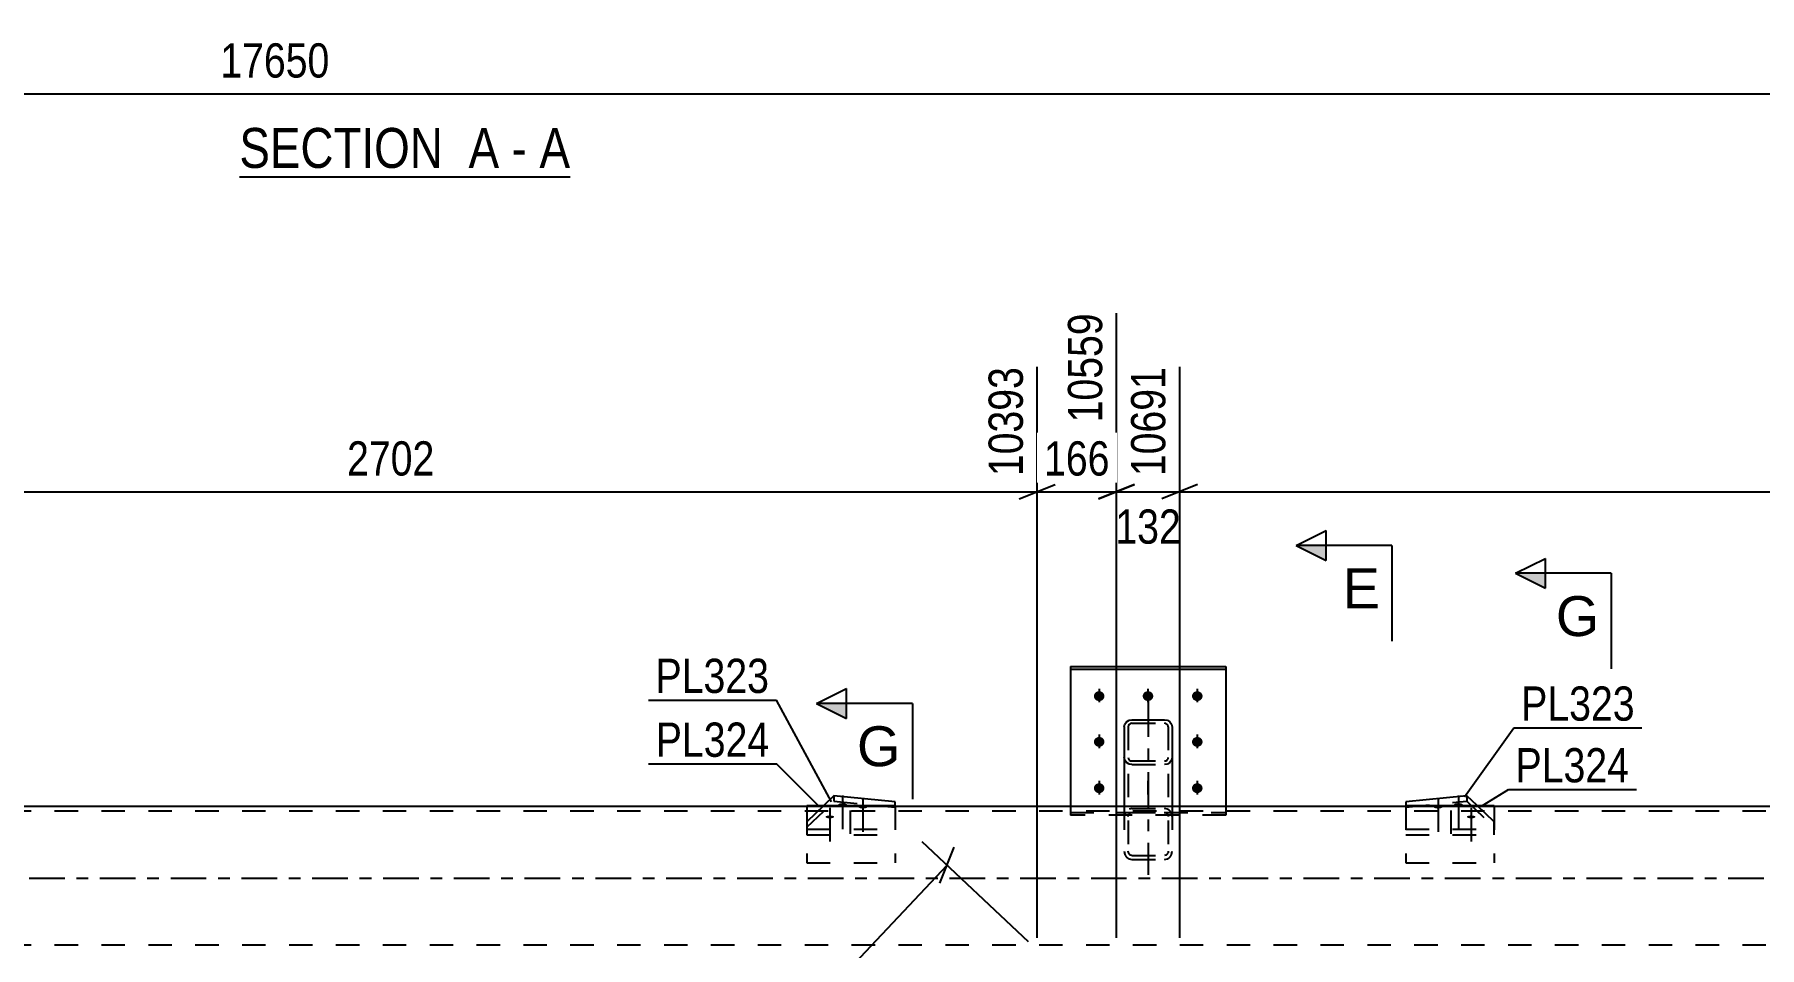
# Model space of a CAD drawing. Header units: millimetres. Extents: x -83 to 758, y -448 to 146.
# Drawn here: x 331.9 to 476.1, y -5.8 to 70.6 of the extents above; entities that cross this region are included whole.
import ezdxf

# ---------------------------------------------------------------- set-up
doc = ezdxf.new("R2010")
doc.units = ezdxf.units.MM
doc.linetypes.add('DXK_LINE_DOT2', pattern=[3.9198, 1.9599, -1.9599])
doc.linetypes.add('DXK_LINE_DOT3', pattern=[5.9187, 2.979, -0.9799, 0.9799, -0.9799])
doc.styles.add('Arial', font='ARIAL.TTF', dxfattribs={"height": 0.2})
doc.styles.add('Arial Narrow', font='ARIALN.TTF', dxfattribs={"height": 0.2})

# ---------------------------------------------------------------- blocks, each defined once
blk = doc.blocks.new('Unknown-761555509-12 - 2520')
at = {"color": 6, "linetype": 'Continuous'}
blk.add_line((349.03, 58.68), (376.68, 58.68), dxfattribs=at)
at = {"color": 0, "linetype": 'Continuous'}
for points in [[(367.14, 59.43), (367.14, 62.93), (349.03, 62.93), (349.03, 59.43)], [(370.74, 59.43), (370.74, 62.93), (368.19, 62.93), (368.19, 59.43)], [(373.07, 59.43), (373.07, 62.93), (371.79, 62.93), (371.79, 59.43)], [(376.68, 59.43), (376.68, 62.93), (374.12, 62.93), (374.12, 59.43)]]:
    blk.add_wipeout(points, dxfattribs=at)
at = {"color": 7, "linetype": 'Continuous', "style": 'Arial Narrow'}
for s, p in [('SECTION ', (349.03, 59.43)), ('A', (368.19, 59.43)), ('A', (374.12, 59.43)), ('-', (371.79, 59.43))]:
    blk.add_text(s, height=3.34, dxfattribs=at).set_placement(p)
blk = doc.blocks.new('Part-761555509-3601 - 3427')
at = {"color": 2, "linetype": 'Continuous'}
for p, q in [((446.54, 6.08), (446.54, 6)), ((446.54, 6.08), (453.93, 6.08)), ((453.93, 6.08), (453.93, 6))]:
    blk.add_line(p, q, dxfattribs=at)
at = {"color": 7, "linetype": 'DXK_LINE_DOT2'}
for p, q in [((446.54, 6), (446.54, 1.28)), ((453.93, 6), (453.93, 1.28)), ((446.54, 1.28), (453.93, 1.28))]:
    blk.add_line(p, q, dxfattribs=at)
blk = doc.blocks.new('Bolt-761555509-3493 - 3427')
at = {"linetype": 'Continuous'}
for points in [[(399.46, 6.04), (399.38, 6.04), (399.31, 6.05), (399.25, 6.06), (399.19, 6.08), (399.15, 6.1), (399.11, 6.12), (399.1, 6.15), (399.1, 6.17), (399.11, 6.2), (399.15, 6.22), (399.19, 6.24), (399.25, 6.26), (399.31, 6.27), (399.38, 6.28), (399.46, 6.28), (399.53, 6.28), (399.6, 6.27), (399.67, 6.26), (399.72, 6.24), (399.77, 6.22), (399.8, 6.2), (399.82, 6.17), (399.82, 6.15), (399.8, 6.12), (399.77, 6.1), (399.72, 6.08), (399.67, 6.06), (399.6, 6.05), (399.53, 6.04)], [(401.15, 5.83), (401.08, 5.83), (401.01, 5.84), (400.94, 5.85), (400.89, 5.87), (400.84, 5.89), (400.81, 5.92), (400.8, 5.94), (400.8, 5.97), (400.81, 5.99), (400.84, 6.02), (400.89, 6.04), (400.94, 6.05), (401.01, 6.07), (401.08, 6.07), (401.15, 6.08), (401.23, 6.07), (401.3, 6.07), (401.37, 6.05), (401.42, 6.04), (401.47, 6.02), (401.5, 5.99), (401.51, 5.97), (401.51, 5.94), (401.5, 5.92), (401.47, 5.89), (401.42, 5.87), (401.37, 5.85), (401.3, 5.84), (401.23, 5.83)], [(398.39, 5), (398.31, 5.01), (398.24, 5.02), (398.18, 5.03), (398.12, 5.05), (398.08, 5.07), (398.05, 5.09), (398.03, 5.12), (398.03, 5.14), (398.05, 5.17), (398.08, 5.19), (398.12, 5.21), (398.18, 5.23), (398.24, 5.24), (398.31, 5.25), (398.39, 5.25), (398.46, 5.25), (398.53, 5.24), (398.6, 5.23), (398.66, 5.21), (398.7, 5.19), (398.73, 5.17), (398.75, 5.14), (398.75, 5.12), (398.73, 5.09), (398.7, 5.07), (398.66, 5.05), (398.6, 5.03), (398.53, 5.02), (398.46, 5.01)]]:
    blk.add_hatch(color=1, dxfattribs=at).paths.add_polyline_path(points)
at = {"color": 1, "linetype": 'Continuous'}
for p, q in [((398.39, 5.88), (398.39, 3.06)), ((399.46, 6.91), (399.46, 4.09)), ((401.15, 6.71), (401.15, 3.89))]:
    blk.add_line(p, q, dxfattribs=at)
at = {"color": 1, "linetype": 'DXK_LINE_DOT2'}
blk.add_line((400.08, 5.67), (400.08, 2.85), dxfattribs=at)
blk = doc.blocks.new('Part-761555509-3478 - 3427')
at = {"color": 2, "linetype": 'Continuous'}
blk.add_line((704, 6), (0, 6), dxfattribs=at)
at = {"color": 7, "linetype": 'DXK_LINE_DOT2'}
for p, q in [((704, 5.6), (0, 5.6)), ((704, -5.6), (0, -5.6))]:
    blk.add_line(p, q, dxfattribs=at)
at = {"color": 7, "linetype": 'DXK_LINE_DOT3'}
blk.add_line((0, 0), (704, 0), dxfattribs=at)
blk = doc.blocks.new('Part-761555509-3792 - 3427')
at = {"color": 2, "linetype": 'Continuous'}
for p, q in [((451.66, 6.9), (446.54, 6.39)), ((446.54, 6.39), (446.54, 6.08)), ((452.51, 6.08), (451.66, 6.9))]:
    blk.add_line(p, q, dxfattribs=at)
at = {"color": 7, "linetype": 'DXK_LINE_DOT2'}
for p, q in [((446.54, 5.93), (451.66, 6.45)), ((446.54, 6.08), (446.54, 3.64)), ((451.66, 6.9), (451.66, 6.45)), ((451.66, 6.45), (453.93, 4.26)), ((453.93, 4.71), (452.51, 6.08)), ((453.93, 3.64), (453.93, 4.71)), ((446.54, 4.09), (453.93, 4.09)), ((446.54, 3.64), (453.93, 3.64))]:
    blk.add_line(p, q, dxfattribs=at)
blk = doc.blocks.new('Bolt-761555509-3510 - 3427')
at = {"linetype": 'Continuous'}
for points in [[(449.25, 5.83), (449.17, 5.83), (449.1, 5.84), (449.03, 5.85), (448.98, 5.87), (448.93, 5.89), (448.9, 5.92), (448.89, 5.94), (448.89, 5.97), (448.9, 5.99), (448.93, 6.02), (448.98, 6.04), (449.03, 6.05), (449.1, 6.07), (449.17, 6.07), (449.25, 6.08), (449.32, 6.07), (449.39, 6.07), (449.46, 6.05), (449.51, 6.04), (449.56, 6.02), (449.59, 5.99), (449.6, 5.97), (449.6, 5.94), (449.59, 5.92), (449.56, 5.89), (449.51, 5.87), (449.46, 5.85), (449.39, 5.84), (449.32, 5.83)], [(450.94, 6.04), (450.87, 6.04), (450.8, 6.05), (450.73, 6.06), (450.68, 6.08), (450.63, 6.1), (450.6, 6.12), (450.58, 6.15), (450.58, 6.17), (450.6, 6.2), (450.63, 6.22), (450.68, 6.24), (450.73, 6.26), (450.8, 6.27), (450.87, 6.28), (450.94, 6.28), (451.02, 6.28), (451.09, 6.27), (451.15, 6.26), (451.21, 6.24), (451.25, 6.22), (451.29, 6.2), (451.3, 6.17), (451.3, 6.15), (451.29, 6.12), (451.25, 6.1), (451.21, 6.08), (451.15, 6.06), (451.09, 6.05), (451.02, 6.04)], [(452.01, 5.01), (451.94, 5.01), (451.87, 5.02), (451.8, 5.03), (451.75, 5.05), (451.7, 5.07), (451.67, 5.09), (451.65, 5.12), (451.65, 5.14), (451.67, 5.17), (451.7, 5.19), (451.75, 5.21), (451.8, 5.23), (451.87, 5.24), (451.94, 5.25), (452.01, 5.25), (452.09, 5.25), (452.16, 5.24), (452.22, 5.23), (452.28, 5.21), (452.32, 5.19), (452.36, 5.17), (452.37, 5.14), (452.37, 5.12), (452.36, 5.09), (452.32, 5.07), (452.28, 5.05), (452.22, 5.03), (452.16, 5.02), (452.09, 5.01)]]:
    blk.add_hatch(color=1, dxfattribs=at).paths.add_polyline_path(points)
at = {"color": 1, "linetype": 'Continuous'}
for p, q in [((449.25, 6.71), (449.25, 3.89)), ((450.94, 6.91), (450.94, 4.09)), ((452.01, 5.88), (452.01, 3.06))]:
    blk.add_line(p, q, dxfattribs=at)
at = {"color": 1, "linetype": 'DXK_LINE_DOT2'}
blk.add_line((450.32, 5.67), (450.32, 2.86), dxfattribs=at)
blk = doc.blocks.new('Part-761555509-3593 - 3427')
at = {"color": 7, "linetype": 'DXK_LINE_DOT3'}
blk.add_line((425.01, 14.8), (425.01, 0.28), dxfattribs=at)
at = {"color": 2, "linetype": 'Continuous'}
for p, q in [((423.06, 12.89), (423.2, 13.09)), ((423.2, 13.09), (423.41, 13.22)), ((423.41, 13.22), (423.65, 13.26)), ((423.65, 13.26), (426.37, 13.26)), ((426.37, 13.26), (426.61, 13.22)), ((426.61, 13.22), (426.82, 13.09)), ((426.82, 13.09), (426.96, 12.89)), ((423.01, 12.66), (423.06, 12.89)), ((423.01, 12.66), (423.01, 6)), ((426.96, 12.89), (427.01, 12.66)), ((427.01, 12.66), (427.01, 6))]:
    blk.add_line(p, q, dxfattribs=at)
at = {"color": 7, "linetype": 'DXK_LINE_DOT2'}
for p, q in [((423.35, 12.78), (423.33, 12.66)), ((423.33, 12.66), (423.33, 2.25)), ((423.42, 12.87), (423.35, 12.78)), ((423.53, 12.94), (423.42, 12.87)), ((423.65, 12.96), (423.53, 12.94)), ((423.65, 12.96), (426.37, 12.96)), ((426.49, 12.94), (426.37, 12.96)), ((426.6, 12.87), (426.49, 12.94)), ((426.67, 12.78), (426.6, 12.87)), ((426.69, 12.66), (426.67, 12.78)), ((426.69, 12.66), (426.69, 2.25)), ((423.06, 9.88), (423.01, 10.11)), ((423.33, 10.11), (423.35, 9.99)), ((426.67, 9.99), (426.69, 10.11)), ((427.01, 10.11), (426.96, 9.88)), ((423.2, 9.68), (423.06, 9.88)), ((423.41, 9.55), (423.2, 9.68)), ((423.35, 9.99), (423.42, 9.89)), ((423.65, 9.5), (423.41, 9.55)), ((423.42, 9.89), (423.53, 9.83)), ((423.53, 9.83), (423.65, 9.81)), ((423.65, 9.81), (426.37, 9.81)), ((423.65, 9.5), (426.37, 9.5)), ((426.37, 9.81), (426.49, 9.83)), ((426.61, 9.55), (426.37, 9.5)), ((426.49, 9.83), (426.6, 9.89)), ((426.6, 9.89), (426.61, 9.92)), ((426.61, 9.92), (426.67, 9.99)), ((426.82, 9.68), (426.61, 9.55)), ((426.96, 9.88), (426.82, 9.68)), ((423.01, 6), (423.01, 2.25)), ((423.65, 5.83), (423.41, 5.77)), ((423.65, 5.83), (426.37, 5.83)), ((426.61, 5.77), (426.37, 5.83)), ((427.01, 6), (427.01, 2.25)), ((423.06, 5.41), (423.01, 5.15)), ((423.33, 5.15), (423.35, 5.28)), ((423.53, 5.46), (423.65, 5.49)), ((423.65, 5.49), (426.37, 5.49)), ((426.37, 5.49), (426.49, 5.46)), ((426.67, 5.28), (426.69, 5.15)), ((427.01, 5.15), (426.96, 5.41)), ((423.01, 2.25), (423.06, 1.99)), ((423.35, 2.12), (423.33, 2.25)), ((423.41, 1.62), (423.65, 1.57)), ((423.65, 1.91), (423.53, 1.94)), ((423.65, 1.91), (426.37, 1.91)), ((423.65, 1.57), (426.37, 1.57)), ((426.49, 1.94), (426.37, 1.91)), ((426.37, 1.57), (426.61, 1.62)), ((426.69, 2.25), (426.67, 2.12)), ((426.96, 1.99), (427.01, 2.25))]:
    blk.add_line(p, q, dxfattribs=at)
for centre, radius, start, end in [((426.34, 5.17), 0.662, 20.7583, 65.68), ((423.66, 5.16), 0.331, 114.32, 159.2417), ((426.36, 5.16), 0.331, 20.7583, 65.68), ((423.68, 2.22), 0.662, 200.7583, 245.68), ((423.66, 2.24), 0.331, 200.7583, 245.68), ((426.36, 2.24), 0.331, 294.32, 339.2417), ((426.34, 2.22), 0.662, 294.32, 339.2417)]:
    blk.add_arc(centre, radius, start, end, dxfattribs=at)
blk = doc.blocks.new('Bolt-761555509-3513 - 3427')
at = {"linetype": 'Continuous'}
for points in [[(420.91, 15.65), (421, 15.64), (421.09, 15.61), (421.17, 15.57), (421.24, 15.51), (421.29, 15.44), (421.33, 15.36), (421.35, 15.28), (421.35, 15.19), (421.33, 15.11), (421.29, 15.03), (421.24, 14.96), (421.17, 14.9), (421.09, 14.86), (421, 14.83), (420.91, 14.82), (420.82, 14.83), (420.73, 14.86), (420.65, 14.9), (420.58, 14.96), (420.53, 15.03), (420.49, 15.11), (420.47, 15.19), (420.47, 15.28), (420.49, 15.36), (420.53, 15.44), (420.58, 15.51), (420.65, 15.57), (420.73, 15.61), (420.82, 15.64)], [(424.99, 15.65), (425.08, 15.64), (425.17, 15.61), (425.25, 15.57), (425.32, 15.51), (425.37, 15.44), (425.41, 15.36), (425.43, 15.28), (425.43, 15.19), (425.41, 15.11), (425.37, 15.03), (425.32, 14.96), (425.25, 14.9), (425.17, 14.86), (425.08, 14.83), (424.99, 14.82), (424.9, 14.83), (424.81, 14.86), (424.73, 14.9), (424.66, 14.96), (424.61, 15.03), (424.57, 15.11), (424.55, 15.19), (424.55, 15.28), (424.57, 15.36), (424.61, 15.44), (424.66, 15.51), (424.73, 15.57), (424.81, 15.61), (424.9, 15.64)], [(429.11, 15.65), (429.2, 15.64), (429.29, 15.61), (429.37, 15.57), (429.44, 15.51), (429.49, 15.44), (429.53, 15.36), (429.55, 15.28), (429.55, 15.19), (429.53, 15.11), (429.49, 15.03), (429.44, 14.96), (429.37, 14.9), (429.29, 14.86), (429.2, 14.83), (429.11, 14.82), (429.02, 14.83), (428.93, 14.86), (428.85, 14.9), (428.78, 14.96), (428.73, 15.03), (428.69, 15.11), (428.67, 15.19), (428.67, 15.28), (428.69, 15.36), (428.73, 15.44), (428.78, 15.51), (428.85, 15.57), (428.93, 15.61), (429.02, 15.64)], [(420.91, 11.82), (421, 11.81), (421.09, 11.78), (421.17, 11.74), (421.24, 11.68), (421.29, 11.61), (421.33, 11.53), (421.35, 11.45), (421.35, 11.36), (421.33, 11.28), (421.29, 11.2), (421.24, 11.13), (421.17, 11.07), (421.09, 11.03), (421, 11), (420.91, 10.99), (420.82, 11), (420.73, 11.03), (420.65, 11.07), (420.58, 11.13), (420.53, 11.2), (420.49, 11.28), (420.47, 11.36), (420.47, 11.45), (420.49, 11.53), (420.53, 11.61), (420.58, 11.68), (420.65, 11.74), (420.73, 11.78), (420.82, 11.81)], [(429.11, 11.82), (429.2, 11.81), (429.29, 11.78), (429.37, 11.74), (429.44, 11.68), (429.49, 11.61), (429.53, 11.53), (429.55, 11.45), (429.55, 11.36), (429.53, 11.28), (429.49, 11.2), (429.44, 11.13), (429.37, 11.07), (429.29, 11.03), (429.2, 11), (429.11, 10.99), (429.02, 11), (428.93, 11.03), (428.85, 11.07), (428.78, 11.13), (428.73, 11.2), (428.69, 11.28), (428.67, 11.36), (428.67, 11.45), (428.69, 11.53), (428.73, 11.61), (428.78, 11.68), (428.85, 11.74), (428.93, 11.78), (429.02, 11.81)], [(420.91, 7.94), (421, 7.94), (421.09, 7.91), (421.17, 7.87), (421.24, 7.81), (421.29, 7.74), (421.33, 7.66), (421.35, 7.57), (421.35, 7.49), (421.33, 7.4), (421.29, 7.32), (421.24, 7.25), (421.17, 7.2), (421.09, 7.15), (421, 7.13), (420.91, 7.12), (420.82, 7.13), (420.73, 7.15), (420.65, 7.2), (420.58, 7.25), (420.53, 7.32), (420.49, 7.4), (420.47, 7.49), (420.47, 7.57), (420.49, 7.66), (420.53, 7.74), (420.58, 7.81), (420.65, 7.87), (420.73, 7.91), (420.82, 7.94)], [(429.11, 7.94), (429.2, 7.94), (429.29, 7.91), (429.37, 7.87), (429.44, 7.81), (429.49, 7.74), (429.53, 7.66), (429.55, 7.57), (429.55, 7.49), (429.53, 7.4), (429.49, 7.32), (429.44, 7.25), (429.37, 7.2), (429.29, 7.15), (429.2, 7.13), (429.11, 7.12), (429.02, 7.13), (428.93, 7.15), (428.85, 7.2), (428.78, 7.25), (428.73, 7.32), (428.69, 7.4), (428.67, 7.49), (428.67, 7.57), (428.69, 7.66), (428.73, 7.74), (428.78, 7.81), (428.85, 7.87), (428.93, 7.91), (429.02, 7.94)]]:
    blk.add_hatch(color=1, dxfattribs=at).paths.add_polyline_path(points)
at = {"color": 1, "linetype": 'Continuous'}
for p, q in [((420.91, 15.85), (420.91, 14.72)), ((424.99, 15.85), (424.99, 14.72)), ((429.11, 15.85), (429.11, 14.72)), ((420.91, 12.02), (420.91, 10.88)), ((429.11, 12.02), (429.11, 10.88)), ((420.91, 8.15), (420.91, 7.01)), ((429.11, 8.15), (429.11, 7.01))]:
    blk.add_line(p, q, dxfattribs=at)
at = {"color": 1, "linetype": 'DXK_LINE_DOT2'}
blk.add_line((424.99, 8.15), (424.99, 7.01), dxfattribs=at)
blk = doc.blocks.new('Part-761555509-3610 - 3427')
at = {"color": 2, "linetype": 'Continuous'}
for p, q in [((418.51, 17.71), (431.51, 17.71)), ((418.51, 17.71), (418.51, 6)), ((418.51, 17.49), (431.51, 17.49)), ((431.51, 17.71), (431.51, 6))]:
    blk.add_line(p, q, dxfattribs=at)
at = {"color": 7, "linetype": 'DXK_LINE_DOT2'}
for p, q in [((418.51, 6), (418.51, 5.28)), ((431.51, 6), (431.51, 5.28)), ((418.51, 5.49), (431.51, 5.49)), ((431.51, 5.28), (418.51, 5.28))]:
    blk.add_line(p, q, dxfattribs=at)
blk = doc.blocks.new('Part-761555509-3826 - 3427')
at = {"color": 2, "linetype": 'Continuous'}
for p, q in [((396.47, 6.08), (396.47, 6)), ((396.47, 6.08), (403.86, 6.08)), ((403.86, 6.08), (403.86, 6))]:
    blk.add_line(p, q, dxfattribs=at)
at = {"color": 7, "linetype": 'DXK_LINE_DOT2'}
for p, q in [((396.47, 6), (396.47, 1.28)), ((403.86, 6), (403.86, 1.28)), ((396.47, 1.28), (403.86, 1.28))]:
    blk.add_line(p, q, dxfattribs=at)
blk = doc.blocks.new('Part-761555509-3831 - 3427')
at = {"color": 7, "linetype": 'DXK_LINE_DOT2'}
for p, q in [((396.47, 4.26), (398.74, 6.45)), ((397.89, 6.08), (396.47, 4.71)), ((398.74, 6.9), (398.74, 6.45)), ((398.74, 6.45), (403.86, 5.93)), ((403.86, 6.08), (403.86, 3.64)), ((396.47, 4.71), (396.47, 3.64)), ((396.47, 4.09), (403.86, 4.09)), ((396.47, 3.64), (403.86, 3.64))]:
    blk.add_line(p, q, dxfattribs=at)
at = {"color": 2, "linetype": 'Continuous'}
for p, q in [((398.74, 6.9), (397.89, 6.08)), ((403.86, 6.39), (398.74, 6.9)), ((403.86, 6.08), (403.86, 6.39))]:
    blk.add_line(p, q, dxfattribs=at)
blk = doc.blocks.new('StraightDimension-761555509-6623 - 3427')
at = {"color": 7, "linetype": 'Continuous'}
for p, q in [((422.36, -5), (422.36, 47.28)), ((427.64, -5), (427.64, 42.78)), ((420.86, 31.74), (423.86, 32.94)), ((422.36, 32.34), (427.64, 32.34)), ((429.14, 32.94), (426.14, 31.74))]:
    blk.add_line(p, q, dxfattribs=at)
at = {"color": 0, "linetype": 'Continuous'}
blk.add_wipeout([(427.04, 43.38), (422.84, 43.38), (422.84, 33.04), (427.04, 33.04)], dxfattribs=at)
at = {"color": 0}
blk.add_wipeout([(428.34, 27.39), (428.34, 31.59), (421.66, 31.59), (421.66, 27.39)], dxfattribs=at)
at = {"color": 3, "linetype": 'Continuous', "style": 'Arial Narrow'}
blk.add_text('10691', height=2.863, rotation=90.0002, dxfattribs=at).set_placement((426.44, 33.64))
at = {"color": 3, "style": 'Arial Narrow'}
blk.add_text('132', height=2.863, dxfattribs=at).set_placement((422.26, 27.99))
blk = doc.blocks.new('StraightDimension-761555509-6625 - 3427')
at = {"color": 7, "linetype": 'Continuous'}
for p, q in [((415.73, -5), (415.73, 42.78)), ((307.64, -5), (307.64, 40.95)), ((309.14, 32.94), (306.14, 31.74)), ((307.64, 32.34), (415.73, 32.34)), ((414.23, 31.74), (417.23, 32.94))]:
    blk.add_line(p, q, dxfattribs=at)
at = {"color": 0}
blk.add_wipeout([(365.94, 33.09), (365.94, 37.29), (357.43, 37.29), (357.43, 33.09)], dxfattribs=at)
at = {"color": 3, "style": 'Arial Narrow'}
blk.add_text('2702', height=2.863, dxfattribs=at).set_placement((358.03, 33.69))
at = {"color": 0, "linetype": 'Continuous'}
blk.add_wipeout([(415.13, 43.38), (410.93, 43.38), (410.93, 33.04), (415.13, 33.04)], dxfattribs=at)
at = {"color": 3, "linetype": 'Continuous', "style": 'Arial Narrow'}
blk.add_text('10393', height=2.863, rotation=90.0002, dxfattribs=at).set_placement((414.53, 33.64))
blk = doc.blocks.new('StraightDimension-761555509-3980 - 3427')
at = {"color": 7, "linetype": 'Continuous'}
for p, q in [((415.01, -5.31), (406.11, 3.05)), ((407.6, -0.41), (408.78, 2.6)), ((357.46, -52.85), (408.19, 1.09)), ((364.27, -59.26), (355.38, -50.9)), ((358.05, -51.35), (356.87, -54.36))]:
    blk.add_line(p, q, dxfattribs=at)
at = {"color": 0}
blk.add_wipeout([(385.19, -22.26), (382.13, -19.39), (376.3, -25.59), (379.36, -28.47)], dxfattribs=at)
at = {"color": 3, "style": 'Arial Narrow'}
blk.add_text('1851', height=2.863, rotation=46.7591, dxfattribs=at).set_placement((379.34, -27.62))
blk = doc.blocks.new('StraightDimension-761555509-6622 - 3427')
at = {"color": 7, "linetype": 'Continuous'}
for p, q in [((427.64, -5), (427.64, 42.78)), ((535.73, -5), (535.73, 42.78)), ((429.14, 32.94), (426.14, 31.74)), ((427.64, 32.34), (535.73, 32.34)), ((534.23, 31.74), (537.23, 32.94))]:
    blk.add_line(p, q, dxfattribs=at)
at = {"color": 0}
blk.add_wipeout([(485.94, 33.09), (485.94, 37.29), (477.43, 37.29), (477.43, 33.09)], dxfattribs=at)
at = {"color": 3, "style": 'Arial Narrow'}
blk.add_text('2702', height=2.863, dxfattribs=at).set_placement((478.03, 33.69))
at = {"color": 0, "linetype": 'Continuous'}
blk.add_wipeout([(535.13, 43.38), (530.93, 43.38), (530.93, 33.04), (535.13, 33.04)], dxfattribs=at)
at = {"color": 3, "linetype": 'Continuous', "style": 'Arial Narrow'}
blk.add_text('13393', height=2.863, rotation=90.0002, dxfattribs=at).set_placement((534.53, 33.64))
blk = doc.blocks.new('StraightDimension-761555509-6624 - 3427')
at = {"color": 7, "linetype": 'Continuous'}
for p, q in [((422.36, -5), (422.36, 47.28)), ((415.73, -5), (415.73, 42.78)), ((414.23, 31.74), (417.23, 32.94)), ((415.73, 32.34), (422.36, 32.34)), ((423.86, 32.94), (420.86, 31.74))]:
    blk.add_line(p, q, dxfattribs=at)
at = {"color": 0}
blk.add_wipeout([(422.39, 33.09), (422.39, 37.29), (415.7, 37.29), (415.7, 33.09)], dxfattribs=at)
at = {"color": 3, "style": 'Arial Narrow'}
blk.add_text('166', height=2.863, dxfattribs=at).set_placement((416.3, 33.69))
at = {"color": 0, "linetype": 'Continuous'}
blk.add_wipeout([(421.76, 47.88), (417.56, 47.88), (417.56, 37.54), (421.76, 37.54)], dxfattribs=at)
at = {"color": 3, "linetype": 'Continuous', "style": 'Arial Narrow'}
blk.add_text('10559', height=2.863, rotation=90.0002, dxfattribs=at).set_placement((421.16, 38.14))
blk = doc.blocks.new('StraightDimension-761555509-2859 - 2520')
at = {"color": 7, "linetype": 'Continuous'}
blk.add_line((-1, 65.64), (705, 65.64), dxfattribs=at)
at = {"color": 0}
blk.add_wipeout([(357.17, 66.39), (357.17, 70.59), (346.83, 70.59), (346.83, 66.39)], dxfattribs=at)
at = {"color": 3, "style": 'Arial Narrow'}
blk.add_text('17650', height=2.863, dxfattribs=at).set_placement((347.43, 66.99))
blk = doc.blocks.new('Mark-761555509-3597 - 3427')
at = {"color": 0}
blk.add_wipeout([(465.22, 8.02), (465.22, 11.02), (455.72, 11.02), (455.72, 8.02)], dxfattribs=at)
blk.add_wipeout([(465.22, 8.02), (465.22, 11.02), (455.72, 11.02), (455.72, 8.02)], dxfattribs=at)
at = {"color": 30, "linetype": 'Continuous'}
for p, q in [((452.95, 6.08), (455.12, 7.42)), ((455.12, 7.42), (465.82, 7.42))]:
    blk.add_line(p, q, dxfattribs=at)
at = {"color": 3, "style": 'Arial Narrow'}
blk.add_text('PL324', height=2.863, dxfattribs=at).set_placement((455.72, 8.02))
blk = doc.blocks.new('SectionMark-761555509-4950 - 3427')
at = {"linetype": 'Continuous'}
for points in [[(458.22, 25.51), (458.22, 24.26), (455.72, 25.51)], [(458.22, -15.32), (458.22, -16.57), (455.72, -16.57)]]:
    blk.add_hatch(color=6, dxfattribs=at).paths.add_polyline_path(points)
at = {"color": 6, "linetype": 'Continuous'}
for p, q in [((455.72, 25.51), (458.22, 26.76)), ((458.22, 24.26), (458.22, 26.76)), ((463.72, 25.51), (455.72, 25.51)), ((455.72, 25.51), (458.22, 24.26)), ((463.72, 25.51), (463.72, 17.51)), ((463.72, -16.57), (463.72, -8.57)), ((455.72, -16.57), (458.22, -15.32)), ((458.22, -15.32), (458.22, -17.82)), ((463.72, -16.57), (455.72, -16.57)), ((458.22, -17.82), (455.72, -16.57))]:
    blk.add_line(p, q, dxfattribs=at)
at = {"color": 0, "linetype": 'Continuous'}
for points in [[(462.72, 20.26), (462.72, 23.76), (459.09, 23.76), (459.09, 20.26)], [(462.72, -14.82), (462.72, -11.32), (459.09, -11.32), (459.09, -14.82)]]:
    blk.add_wipeout(points, dxfattribs=at)
at = {"color": 3, "linetype": 'Continuous', "style": 'Arial'}
for p in [(459.09, 20.26), (459.09, -14.82)]:
    blk.add_text('G', height=3.34, dxfattribs=at).set_placement(p)
blk = doc.blocks.new('Mark-761555509-3788 - 3427')
at = {"color": 0}
blk.add_wipeout([(465.69, 13.18), (465.69, 16.18), (456.19, 16.18), (456.19, 13.18)], dxfattribs=at)
blk.add_wipeout([(465.69, 13.18), (465.69, 16.18), (456.19, 16.18), (456.19, 13.18)], dxfattribs=at)
at = {"color": 30, "linetype": 'Continuous'}
for p, q in [((451.45, 6.81), (455.59, 12.58)), ((455.59, 12.58), (466.29, 12.58))]:
    blk.add_line(p, q, dxfattribs=at)
at = {"color": 3, "style": 'Arial Narrow'}
blk.add_text('PL323', height=2.863, dxfattribs=at).set_placement((456.19, 13.18))
blk = doc.blocks.new('Mark-761555509-3822 - 3427')
at = {"color": 0}
blk.add_wipeout([(393.34, 10.16), (393.34, 13.16), (383.84, 13.16), (383.84, 10.16)], dxfattribs=at)
blk.add_wipeout([(393.34, 10.16), (393.34, 13.16), (383.84, 13.16), (383.84, 10.16)], dxfattribs=at)
at = {"color": 30, "linetype": 'Continuous'}
for p in [(383.24, 9.56), (397.48, 6.03)]:
    blk.add_line(p, (393.94, 9.56), dxfattribs=at)
at = {"color": 3, "style": 'Arial Narrow'}
blk.add_text('PL324', height=2.863, dxfattribs=at).set_placement((383.84, 10.16))
blk = doc.blocks.new('Mark-761555509-3827 - 3427')
at = {"color": 0}
blk.add_wipeout([(393.33, 15.5), (393.33, 18.5), (383.82, 18.5), (383.82, 15.5)], dxfattribs=at)
blk.add_wipeout([(393.33, 15.5), (393.33, 18.5), (383.82, 18.5), (383.82, 15.5)], dxfattribs=at)
at = {"color": 30, "linetype": 'Continuous'}
for p in [(383.22, 14.9), (398.54, 6.38)]:
    blk.add_line(p, (393.93, 14.9), dxfattribs=at)
at = {"color": 3, "style": 'Arial Narrow'}
blk.add_text('PL323', height=2.863, dxfattribs=at).set_placement((383.82, 15.5))
blk = doc.blocks.new('SectionMark-761555509-4952 - 3427')
at = {"linetype": 'Continuous'}
for points in [[(399.79, 14.62), (399.79, 13.37), (397.29, 14.62)], [(399.79, -14.57), (399.79, -15.82), (397.29, -15.82)]]:
    blk.add_hatch(color=6, dxfattribs=at).paths.add_polyline_path(points)
at = {"color": 6, "linetype": 'Continuous'}
for p, q in [((397.29, 14.62), (399.79, 15.87)), ((399.79, 13.37), (399.79, 15.87)), ((405.29, 14.62), (397.29, 14.62)), ((397.29, 14.62), (399.79, 13.37)), ((405.29, 14.62), (405.29, 6.62)), ((405.29, -15.82), (405.29, -7.82)), ((397.29, -15.82), (399.79, -14.57)), ((405.29, -15.82), (397.29, -15.82)), ((399.79, -17.07), (397.29, -15.82)), ((399.79, -14.57), (399.79, -17.07))]:
    blk.add_line(p, q, dxfattribs=at)
at = {"color": 0, "linetype": 'Continuous'}
for points in [[(404.29, 9.37), (404.29, 12.87), (400.66, 12.87), (400.66, 9.37)], [(404.29, -14.07), (404.29, -10.57), (400.66, -10.57), (400.66, -14.07)]]:
    blk.add_wipeout(points, dxfattribs=at)
at = {"color": 3, "linetype": 'Continuous', "style": 'Arial'}
for p in [(400.66, 9.37), (400.66, -14.07)]:
    blk.add_text('G', height=3.34, dxfattribs=at).set_placement(p)
blk = doc.blocks.new('SectionMark-761555509-4960 - 3427')
at = {"linetype": 'Continuous'}
blk.add_hatch(color=6, dxfattribs=at).paths.add_polyline_path([(439.88, 27.83), (439.88, 26.58), (437.38, 27.83)])
at = {"color": 6, "linetype": 'Continuous'}
for p, q in [((437.38, 27.83), (439.88, 29.08)), ((439.88, 26.58), (439.88, 29.08)), ((445.38, 27.83), (437.38, 27.83)), ((437.38, 27.83), (439.88, 26.58)), ((445.38, 27.83), (445.38, 19.83))]:
    blk.add_line(p, q, dxfattribs=at)
at = {"color": 0, "linetype": 'Continuous'}
blk.add_wipeout([(444.38, 22.58), (444.38, 26.08), (441.27, 26.08), (441.27, 22.58)], dxfattribs=at)
at = {"color": 3, "linetype": 'Continuous', "style": 'Arial'}
blk.add_text('E', height=3.34, dxfattribs=at).set_placement((441.27, 22.58))

msp = doc.modelspace()

# ---------------------------------------------------------------- block references
for name in ['Unknown-761555509-12 - 2520', 'Part-761555509-3610 - 3427', 'Bolt-761555509-3513 - 3427', 'Part-761555509-3593 - 3427', 'Part-761555509-3478 - 3427', 'Part-761555509-3831 - 3427', 'Part-761555509-3826 - 3427', 'Bolt-761555509-3493 - 3427', 'Part-761555509-3792 - 3427', 'Part-761555509-3601 - 3427', 'Bolt-761555509-3510 - 3427']:
    msp.add_blockref(name, (0, 0))

# ---------------------------------------------------------------- next in the draw order: block references
for name in ['StraightDimension-761555509-2859 - 2520', 'StraightDimension-761555509-6623 - 3427', 'StraightDimension-761555509-6625 - 3427']:
    msp.add_blockref(name, (0, 0))

# ---------------------------------------------------------------- next in the draw order: block references
for name in ['StraightDimension-761555509-6622 - 3427', 'Mark-761555509-3822 - 3427', 'StraightDimension-761555509-3980 - 3427']:
    msp.add_blockref(name, (0, 0))

# ---------------------------------------------------------------- next in the draw order: block references
for name in ['StraightDimension-761555509-6624 - 3427', 'SectionMark-761555509-4960 - 3427', 'Mark-761555509-3827 - 3427', 'Mark-761555509-3597 - 3427']:
    msp.add_blockref(name, (0, 0))

# ---------------------------------------------------------------- next in the draw order: block references
for name in ['SectionMark-761555509-4950 - 3427', 'SectionMark-761555509-4952 - 3427']:
    msp.add_blockref(name, (0, 0))

# ---------------------------------------------------------------- next in the draw order: block references
msp.add_blockref('Mark-761555509-3788 - 3427', (0, 0))

doc.saveas('drawing.dxf')
